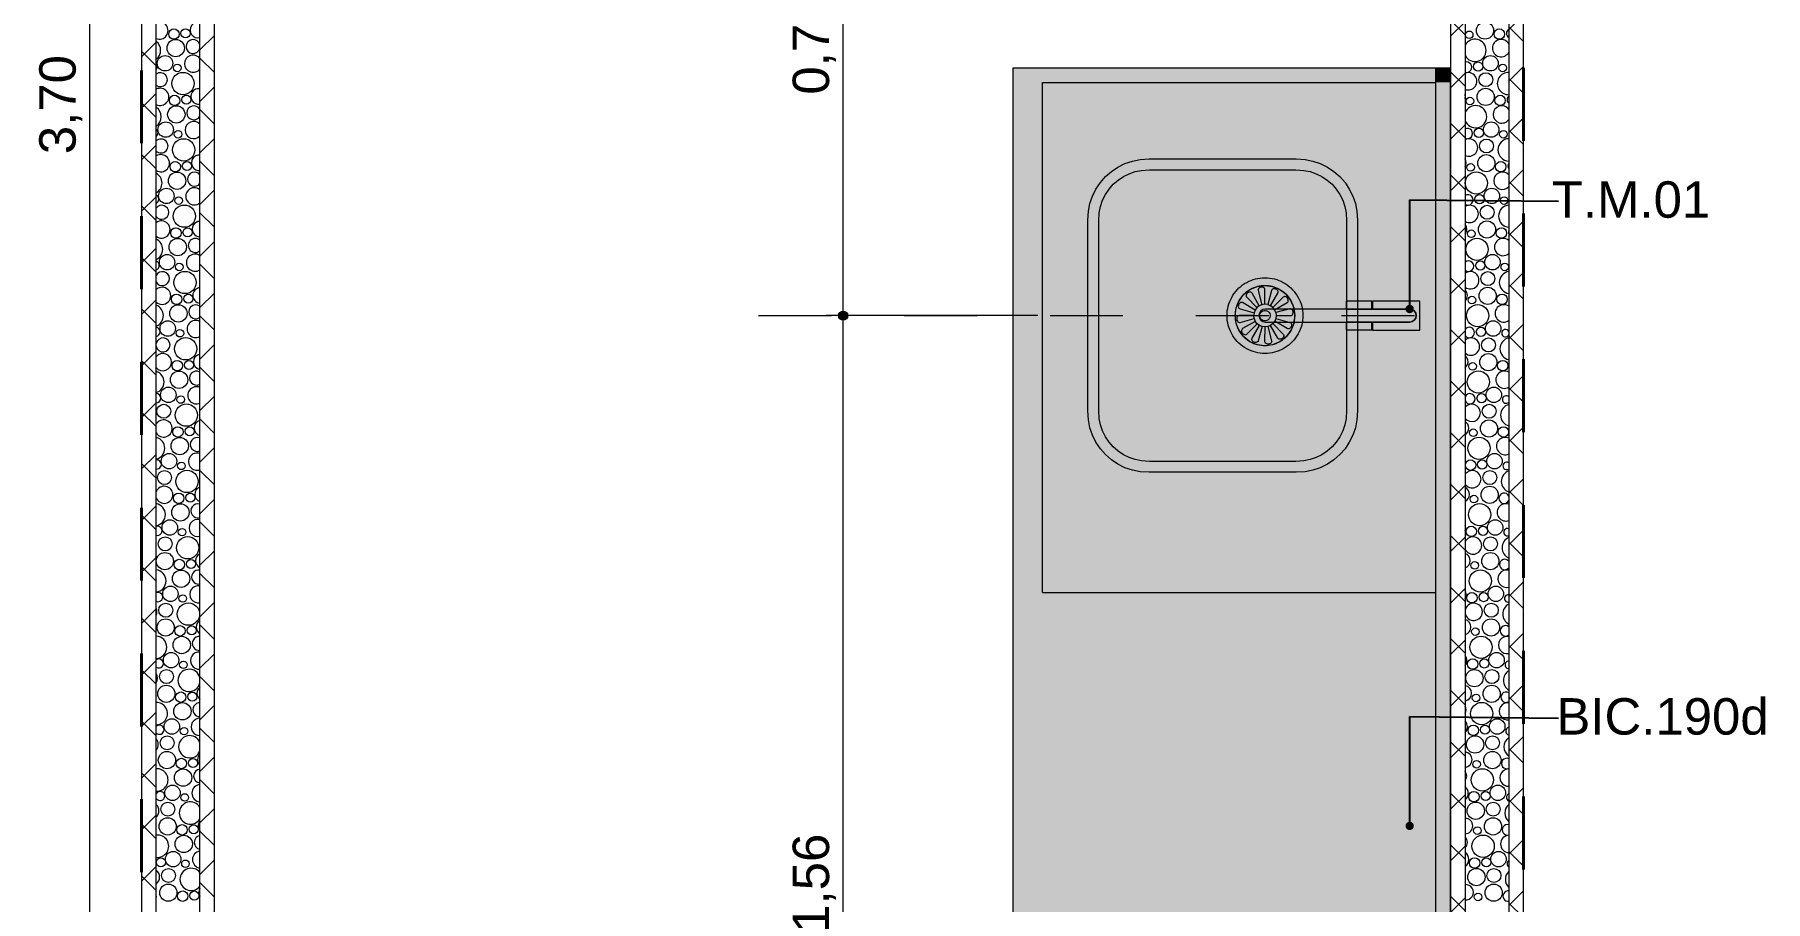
# Model space of a CAD drawing. Header units: metres. Extents: x -1.9 to 95.3, y -2.2 to 2.5.
# Drawn here: x 77.092 to 79.467, y -1.029 to 0.161 of the extents above; entities that cross this region are included whole.
import ezdxf

# ---------------------------------------------------------------- set-up
doc = ezdxf.new("R2010")
doc.units = ezdxf.units.M
doc.header["$MEASUREMENT"] = 0
doc.linetypes.add('Dashed', pattern=[0.035, 0.0225, -0.0125])
for name, color, linetype, lineweight in [('0_Caneta_No__1', 7, 'Continuous', 40), ('NOTAS-DETALHAMENTO.EXEC_Caneta_No__1', 7, 'Continuous', 40), ('NOTAS-DETALHAMENTO.EXEC_Caneta_No__241', 7, 'Continuous', 13), ('PAREDE CONSTRUIR_Caneta_No__241', 7, 'Continuous', 13), ('PAREDE CONSTRUIR_Caneta_No__83', 84, 'Continuous', 0)]:
    doc.layers.add(name, color=color, linetype=linetype, lineweight=lineweight)
for name, color, linetype, lineweight, true_color in [('0_Caneta_No__167', 7, 'Continuous', 0, 0x0035d5), ('0_Caneta_No__25', 7, 'Continuous', 13, 0x982312), ('EIXO HIDRÁULICO - Executivo.EXEC_Caneta_No__167', 7, 'Continuous', 0, 0x0035d5), ('LOUCAS-METAIS.ARQ_Caneta_No__13', 7, 'Continuous', 0, 0xaaaaaa), ('LOUCAS-METAIS.ARQ_Caneta_No__18', 7, 'Continuous', 0, 0xdfdfdf), ('LOUCAS-METAIS.ARQ_Caneta_No__19', 7, 'Continuous', 0, 0xe9e9e9), ('PAREDE CONSTRUIR_Caneta_No__96', 7, 'Continuous', 0, 0xb6b6b6)]:
    doc.layers.add(name, color=color, linetype=linetype, lineweight=lineweight, true_color=true_color)
doc.styles.add('GENERATED_STYLE_1', font='arial.ttf')
doc.dimstyles.new('GENERATED_STYLE__2', dxfattribs={"dimtxt": 0.05, "dimasz": 0.02375, "dimexe": 0.18, "dimexo": 0.267183, "dimgap": 0, "dimtad": 1, "dimzin": 0, "dimdsep": 46, "dimtxsty": 'GENERATED_STYLE_1', "dimblk": 'ARROWHEAD_11', "dimblk1": 'ARROWHEAD_11', "dimblk2": 'ARROWHEAD_11', "dimcen": 0.09, "dimclrd": 256, "dimclre": 256, "dimclrt": 256, "dimadec": 0, "dimazin": 0, "dimtfac": 1, "dimtdec": 4, "dimtmove": 0, "dimatfit": 3, "dimfxl": 0, "dimtolj": 1, "dimtzin": 0, "dimarcsym": 0})
doc.dimstyles.new('GENERATED_STYLE__3', dxfattribs={"dimtxt": 0.05, "dimasz": 0.02375, "dimexe": 0.18, "dimexo": 0.267183, "dimgap": 0, "dimtad": 1, "dimzin": 0, "dimdsep": 46, "dimtxsty": 'GENERATED_STYLE_1', "dimblk": 'ARROWHEAD_11', "dimblk1": 'ARROWHEAD_11', "dimblk2": 'ARROWHEAD_11', "dimcen": 0.09, "dimclrd": 256, "dimclre": 256, "dimclrt": 256, "dimadec": 0, "dimazin": 0, "dimtfac": 1, "dimtdec": 4, "dimtmove": 0, "dimatfit": 3, "dimfxl": 0, "dimtolj": 1, "dimtzin": 0, "dimarcsym": 0})
doc.dimstyles.new('GENERATED_STYLE__6', dxfattribs={"dimtxt": 0.18, "dimasz": 0.0228, "dimexe": 0.18, "dimexo": 0.0625, "dimgap": 0, "dimtad": 0, "dimtih": 1, "dimtoh": 1, "dimdec": 4, "dimzin": 0, "dimdsep": 46, "dimcen": 0.09, "dimadec": 0, "dimazin": 0, "dimtfac": 1, "dimtdec": 4, "dimtmove": 0, "dimatfit": 3, "dimldrblk": 'ARROWHEAD_11', "dimfxl": 0, "dimtolj": 1, "dimtzin": 0, "dimarcsym": 0})
pattern_1 = [(45, (78.1621, 0.06339), (-0.0353553, 0.0353553), []), (135, (78.1621, 0.06339), (0.0353553, 0.0353553), [])]

# ---------------------------------------------------------------- blocks, each defined once
blk = doc.blocks.new('*X271', base_point=(78.1621, 0.0634))
at = {"layer": 'PAREDE CONSTRUIR_Caneta_No__96', "color": 253, "linetype": 'Continuous', "lineweight": 0, "true_color": 0xb6b6b6}
for centre, radius in [((77.2835, 0.1615), 0.00715), ((77.2994, 0.1624), 0.00627), ((77.2859, 0.1422), 0.0119), ((77.2713, 0.1214), 0.0106), ((77.2881, 0.115), 0.00517), ((77.2959, 0.0936), 0.0153), ((77.2844, 0.0705), 0.00715), ((77.3004, 0.0714), 0.00627), ((77.2868, 0.0512), 0.0119), ((77.2722, 0.0304), 0.0106), ((77.2891, 0.024), 0.00517), ((77.2969, 0.0026), 0.0153), ((77.2853, -0.0205), 0.00715), ((77.3013, -0.0196), 0.00627), ((77.2878, -0.0398), 0.0119), ((77.2731, -0.0606), 0.0106), ((77.29, -0.067), 0.00517), ((77.2978, -0.0884), 0.0153), ((77.2863, -0.1115), 0.00715), ((77.3022, -0.1106), 0.00627), ((77.2741, -0.1516), 0.0106), ((77.2887, -0.1308), 0.0119), ((77.2987, -0.1794), 0.0153), ((77.2909, -0.158), 0.00517), ((77.2896, -0.2218), 0.0119), ((77.2872, -0.2025), 0.00715), ((77.3032, -0.2016), 0.00627), ((77.275, -0.2426), 0.0106), ((77.2996, -0.2704), 0.0153), ((77.2918, -0.249), 0.00517), ((77.2905, -0.3128), 0.0119), ((77.2881, -0.2935), 0.00715), ((77.3041, -0.2926), 0.00627), ((77.2759, -0.3336), 0.0106), ((77.2695, -0.3561), 0.00959), ((77.3006, -0.3614), 0.0153), ((77.2928, -0.34), 0.00517), ((77.289, -0.3845), 0.00715), ((77.305, -0.3836), 0.00627), ((77.2915, -0.4038), 0.0119), ((77.2768, -0.4246), 0.0106), ((77.2937, -0.431), 0.00517), ((77.2705, -0.4471), 0.00959), ((77.3015, -0.4524), 0.0153), ((77.29, -0.4755), 0.00715), ((77.3059, -0.4746), 0.00627), ((77.2924, -0.4948), 0.0119), ((77.2778, -0.5156), 0.0106), ((77.2946, -0.522), 0.00517), ((77.2714, -0.5381), 0.00959), ((77.3024, -0.5434), 0.0153), ((77.2711, -0.5617), 0.0118), ((77.2909, -0.5664), 0.00715), ((77.3069, -0.5656), 0.00627), ((77.2933, -0.5858), 0.0119), ((77.2787, -0.6066), 0.0106), ((77.2955, -0.613), 0.00517), ((77.2721, -0.6527), 0.0118), ((77.2723, -0.6291), 0.00959), ((77.3034, -0.6344), 0.0153), ((77.2942, -0.6768), 0.0119), ((77.2918, -0.6574), 0.00715), ((77.3078, -0.6566), 0.00627), ((77.2796, -0.6976), 0.0106), ((77.2733, -0.7201), 0.00959), ((77.2965, -0.704), 0.00517), ((77.273, -0.7437), 0.0118), ((77.2952, -0.7678), 0.0119), ((77.2928, -0.7484), 0.00715), ((77.3087, -0.7476), 0.00627), ((77.2806, -0.7886), 0.0106), ((77.2742, -0.8111), 0.00959), ((77.2974, -0.795), 0.00517), ((77.2739, -0.8347), 0.0118), ((77.2961, -0.8588), 0.0119), ((77.2937, -0.8394), 0.00715), ((77.3096, -0.8386), 0.00627), ((77.2815, -0.8796), 0.0106), ((77.2751, -0.9021), 0.00959), ((77.2983, -0.886), 0.00517), ((77.2749, -0.9257), 0.0118), ((77.2946, -0.9304), 0.00715), ((77.3106, -0.9296), 0.00627), ((77.297, -0.9498), 0.0119), ((77.2656, -0.9751), 0.00627), ((77.2824, -0.9706), 0.0106), ((77.2993, -0.977), 0.00517), ((77.276, -0.9931), 0.00959), ((77.2758, -1.0167), 0.0118), ((77.2955, -1.0214), 0.00715), ((77.3115, -1.0206), 0.00627)]:
    blk.add_circle(centre, radius, dxfattribs=at)
for centre, radius, start, end in [((77.2637, 0.1663), 0.0118, 247.4626, 112.5375), ((77.3163, 0.1669), 0.0106, 74.1297, 285.8704), ((77.25, 0.1391), 0.0153, 306.8835, 53.1165), ((77.3099, 0.1444), 0.00959, 14.4607, 345.5393), ((77.2544, 0.1169), 0.00627, 319.3009, 40.6991), ((77.3097, 0.1208), 0.0118, 36.2349, 323.7651), ((77.2649, 0.0989), 0.00959, 233.4164, 126.5836), ((77.2647, 0.0753), 0.0118, 242.506, 117.494), ((77.3172, 0.0759), 0.0106, 79.2613, 280.7387), ((77.2509, 0.0481), 0.0153, 302.6579, 57.3421), ((77.3108, 0.0534), 0.00959, 29.3483, 330.6517), ((77.2554, 0.0259), 0.00627, 307.6097, 52.3904), ((77.3106, 0.0298), 0.0118, 43.2617, 316.7384), ((77.2658, 0.0079), 0.00959, 226.1591, 133.8409), ((77.2656, -0.0157), 0.0118, 237.3147, 122.6853), ((77.3181, -0.0151), 0.0106, 84.3069, 275.6931), ((77.2519, -0.0429), 0.0153, 298.6236, 61.3764), ((77.3118, -0.0376), 0.00959, 39.1956, 320.8044), ((77.2563, -0.0651), 0.00627, 297.5429, 62.4571), ((77.3115, -0.0612), 0.0118, 49.4687, 310.5313), ((77.2668, -0.0831), 0.00959, 217.8779, 142.1221), ((77.2665, -0.1067), 0.0118, 231.8011, 128.1989), ((77.3191, -0.1061), 0.0106, 89.3085, 270.6916), ((77.2528, -0.1339), 0.0153, 294.739, 65.261), ((77.3124, -0.1522), 0.0118, 55.1455, 304.8545), ((77.3127, -0.1286), 0.00959, 47.2867, 312.7133), ((77.2572, -0.1561), 0.00627, 288.3335, 71.6665), ((77.2677, -0.1741), 0.00959, 207.6271, 152.3729), ((77.2674, -0.1977), 0.0118, 225.8322, 134.1678), ((77.32, -0.1971), 0.0106, 94.3048, 265.6953), ((77.2537, -0.2249), 0.0153, 290.9724, 69.0277), ((77.3136, -0.2196), 0.00959, 54.4321, 305.5679), ((77.3134, -0.2432), 0.0118, 60.4538, 299.5462), ((77.2582, -0.2471), 0.00627, 279.5949, 80.4051), ((77.2686, -0.2651), 0.00959, 190.6895, 169.3106), ((77.2684, -0.2887), 0.0118, 219.1831, 140.8169), ((77.3209, -0.2881), 0.0106, 99.3342, 260.6659), ((77.2546, -0.3159), 0.0153, 287.2985, 72.7016), ((77.3145, -0.3106), 0.00959, 60.9872, 299.0128), ((77.2591, -0.3381), 0.00627, 271.0781, 88.9219), ((77.3143, -0.3342), 0.0118, 65.496, 294.504), ((77.2693, -0.3797), 0.0118, 211.4056, 148.5944), ((77.3218, -0.3791), 0.0106, 104.4375, 255.5626), ((77.2556, -0.4069), 0.0153, 283.6966, 76.3034), ((77.3155, -0.4016), 0.00959, 67.1486, 292.8514), ((77.26, -0.4291), 0.00627, 262.5853, 97.4147), ((77.3152, -0.4252), 0.0118, 70.343, 289.657), ((77.2702, -0.4707), 0.0118, 201.2721, 158.7279), ((77.3228, -0.4701), 0.0106, 109.661, 250.3391), ((77.2565, -0.4979), 0.0153, 280.1492, 79.8508), ((77.3164, -0.4926), 0.00959, 73.0415, 286.9585), ((77.2609, -0.5201), 0.00627, 253.9238, 106.0762), ((77.3161, -0.5162), 0.0118, 75.0474, 284.9526), ((77.3237, -0.5611), 0.0106, 115.0611, 244.9389), ((77.2574, -0.5889), 0.0153, 276.6408, 83.3592), ((77.3173, -0.5836), 0.00959, 78.7544, 281.2457), ((77.2619, -0.6111), 0.00627, 244.8631, 115.1369), ((77.3171, -0.6072), 0.0118, 79.6506, 280.3494), ((77.2483, -0.6313), 0.0119, 335.8016, 24.1984), ((77.2584, -0.6799), 0.0153, 273.1572, 86.8428), ((77.3246, -0.6521), 0.0106, 120.7115, 239.2885), ((77.318, -0.6982), 0.0118, 84.187, 275.813), ((77.3183, -0.6746), 0.00959, 84.3557, 275.6444), ((77.2628, -0.7021), 0.00627, 235.0649, 124.9351), ((77.3043, -0.7254), 0.0153, 12.917, 347.083), ((77.2492, -0.7223), 0.0119, 326.555, 33.4451), ((77.3256, -0.7431), 0.0106, 126.7158, 233.2842), ((77.2593, -0.7709), 0.0153, 269.6853, 90.3147), ((77.3192, -0.7656), 0.00959, 89.9032, 270.0969), ((77.3189, -0.7892), 0.0118, 88.6871, 271.313), ((77.2637, -0.7931), 0.00627, 223.9031, 136.0969), ((77.2502, -0.8133), 0.0119, 319.174, 40.826), ((77.3052, -0.8164), 0.0153, 23.918, 336.082), ((77.3265, -0.8341), 0.0106, 133.2338, 226.7662), ((77.2602, -0.8619), 0.0153, 266.2123, 93.7877), ((77.3201, -0.8566), 0.00959, 95.4498, 264.5503), ((77.2646, -0.8841), 0.00627, 209.7292, 150.2709), ((77.3199, -0.8802), 0.0118, 93.179, 266.821), ((77.2511, -0.9043), 0.0119, 312.7641, 47.2359), ((77.3061, -0.9074), 0.0153, 31.3992, 328.6009), ((77.3274, -0.9251), 0.0106, 140.5435, 219.4565), ((77.2611, -0.9529), 0.0153, 262.7252, 97.2748), ((77.321, -0.9476), 0.00959, 101.0483, 258.9518), ((77.3208, -0.9712), 0.0118, 97.6906, 262.3094), ((77.252, -0.9953), 0.0119, 306.9606, 53.0394), ((77.3071, -0.9984), 0.0153, 37.5342, 322.4659), ((77.2543, -1.0225), 0.00517, 342.9962, 17.0038), ((77.3283, -1.0161), 0.0106, 149.2312, 210.7689)]:
    blk.add_arc(centre, radius, start, end, dxfattribs=at)
blk = doc.blocks.new('*X272', base_point=(78.1621, 0.0634))
at = {"layer": 'PAREDE CONSTRUIR_Caneta_No__96', "color": 253, "linetype": 'Continuous', "lineweight": 0, "true_color": 0xb6b6b6}
for centre, radius in [((79.0823, 0.1663), 0.0118), ((79.102, 0.1615), 0.00715), ((79.0607, 0.1605), 0.00517), ((79.073, 0.1169), 0.00627), ((79.0898, 0.1214), 0.0106), ((79.1067, 0.115), 0.00517), ((79.0835, 0.0989), 0.00959), ((79.0617, 0.0695), 0.00517), ((79.0832, 0.0753), 0.0118), ((79.103, 0.0705), 0.00715), ((79.0739, 0.0259), 0.00627), ((79.0908, 0.0304), 0.0106), ((79.1076, 0.024), 0.00517), ((79.0844, 0.0079), 0.00959), ((79.0626, -0.0215), 0.00517), ((79.0841, -0.0157), 0.0118), ((79.1039, -0.0205), 0.00715), ((79.0704, -0.0429), 0.0153), ((79.0748, -0.0651), 0.00627), ((79.0917, -0.0606), 0.0106), ((79.1085, -0.067), 0.00517), ((79.085, -0.1067), 0.0118), ((79.0853, -0.0831), 0.00959), ((79.0713, -0.1339), 0.0153), ((79.0635, -0.1125), 0.00517), ((79.1048, -0.1115), 0.00715), ((79.0926, -0.1516), 0.0106), ((79.0758, -0.1561), 0.00627), ((79.0862, -0.1741), 0.00959), ((79.1095, -0.158), 0.00517), ((79.086, -0.1977), 0.0118), ((79.0723, -0.2249), 0.0153), ((79.0645, -0.2035), 0.00517), ((79.1057, -0.2025), 0.00715), ((79.0935, -0.2426), 0.0106), ((79.0767, -0.2471), 0.00627), ((79.0872, -0.2651), 0.00959), ((79.0869, -0.2887), 0.0118), ((79.0732, -0.3159), 0.0153), ((79.0654, -0.2945), 0.00517), ((79.1067, -0.2935), 0.00715), ((79.0776, -0.3381), 0.00627), ((79.0945, -0.3336), 0.0106), ((79.0881, -0.3561), 0.00959), ((79.0878, -0.3797), 0.0118), ((79.1076, -0.3845), 0.00715), ((79.0741, -0.4069), 0.0153), ((79.0663, -0.3855), 0.00517), ((79.0626, -0.43), 0.00715), ((79.0785, -0.4291), 0.00627), ((79.0954, -0.4246), 0.0106), ((79.089, -0.4471), 0.00959), ((79.0672, -0.4765), 0.00517), ((79.0888, -0.4707), 0.0118), ((79.075, -0.4979), 0.0153), ((79.0635, -0.5209), 0.00715), ((79.0795, -0.5201), 0.00627), ((79.0963, -0.5156), 0.0106), ((79.0899, -0.5381), 0.00959), ((79.0682, -0.5675), 0.00517), ((79.0897, -0.5617), 0.0118), ((79.076, -0.5889), 0.0153), ((79.0644, -0.6119), 0.00715), ((79.0804, -0.6111), 0.00627), ((79.0972, -0.6066), 0.0106), ((79.0906, -0.6527), 0.0118), ((79.0909, -0.6291), 0.00959), ((79.0769, -0.6799), 0.0153), ((79.0691, -0.6585), 0.00517), ((79.0982, -0.6976), 0.0106), ((79.0678, -0.7223), 0.0119), ((79.0654, -0.7029), 0.00715), ((79.0813, -0.7021), 0.00627), ((79.0918, -0.7201), 0.00959), ((79.0915, -0.7437), 0.0118), ((79.0778, -0.7709), 0.0153), ((79.07, -0.7495), 0.00517), ((79.0991, -0.7886), 0.0106), ((79.0687, -0.8133), 0.0119), ((79.0663, -0.7939), 0.00715), ((79.0823, -0.7931), 0.00627), ((79.0927, -0.8111), 0.00959), ((79.0925, -0.8347), 0.0118), ((79.0787, -0.8619), 0.0153), ((79.0709, -0.8405), 0.00517), ((79.0672, -0.8849), 0.00715), ((79.0832, -0.8841), 0.00627), ((79.1, -0.8796), 0.0106), ((79.0696, -0.9043), 0.0119), ((79.0936, -0.9021), 0.00959), ((79.0934, -0.9257), 0.0118), ((79.0797, -0.9529), 0.0153), ((79.0719, -0.9315), 0.00517), ((79.0681, -0.9759), 0.00715), ((79.0841, -0.9751), 0.00627), ((79.1009, -0.9706), 0.0106), ((79.0706, -0.9953), 0.0119), ((79.0946, -0.9931), 0.00959), ((79.0728, -1.0225), 0.00517), ((79.0943, -1.0167), 0.0118)]:
    blk.add_circle(centre, radius, dxfattribs=at)
for centre, radius, start, end in [((79.118, 0.1624), 0.00627, 117.9751, 242.0249), ((79.0686, 0.1391), 0.0153, 208.0312, 151.9688), ((79.1044, 0.1422), 0.0119, 27.2717, 332.7283), ((79.057, 0.116), 0.00715, 253.8864, 106.1136), ((79.0594, 0.0967), 0.0119, 248.3547, 111.6453), ((79.1145, 0.0936), 0.0153, 87.8838, 272.1162), ((79.0448, 0.0759), 0.0106, 343.8141, 16.1859), ((79.1189, 0.0714), 0.00627, 128.0944, 231.9055), ((79.0695, 0.0481), 0.0153, 199.3932, 160.6068), ((79.1054, 0.0512), 0.0119, 35.7941, 324.2059), ((79.058, 0.025), 0.00715, 245.9687, 114.0313), ((79.0604, 0.0057), 0.0119, 243.4756, 116.5244), ((79.1154, 0.0026), 0.0153, 91.3549, 268.6451), ((79.0458, -0.0151), 0.0106, 330.836, 29.164), ((79.1198, -0.0196), 0.00627, 139.892, 220.108), ((79.1063, -0.0398), 0.0119, 42.8274, 317.1726), ((79.0589, -0.066), 0.00715, 237.5253, 122.4747), ((79.0613, -0.0853), 0.0119, 238.3789, 121.621), ((79.1163, -0.0884), 0.0153, 94.8309, 265.1691), ((79.0467, -0.1061), 0.0106, 321.822, 38.178), ((79.1208, -0.1106), 0.00627, 155.8816, 204.1184), ((79.1072, -0.1308), 0.0119, 49.0284, 310.9716), ((79.0598, -0.157), 0.00715, 228.1933, 131.8067), ((79.0622, -0.1763), 0.0119, 232.9854, 127.0146), ((79.1173, -0.1794), 0.0153, 98.3249, 261.6751), ((79.0476, -0.1971), 0.0106, 314.3436, 45.6564), ((79.1081, -0.2218), 0.0119, 54.6924, 305.3076), ((79.0607, -0.248), 0.00715, 217.2207, 142.7793), ((79.0631, -0.2673), 0.0119, 227.1768, 132.8232), ((79.1182, -0.2704), 0.0153, 101.8504, 258.1496), ((79.1104, -0.249), 0.00517, 25.5081, 334.4918), ((79.0485, -0.2881), 0.0106, 307.7216, 52.2784), ((79.1091, -0.3128), 0.0119, 59.9837, 300.0163), ((79.0617, -0.339), 0.00715, 202.1799, 157.8201), ((79.0641, -0.3583), 0.0119, 220.7594, 139.2406), ((79.1191, -0.3614), 0.0153, 105.422, 254.5779), ((79.1113, -0.34), 0.00517, 43.6804, 316.3196), ((79.0495, -0.3791), 0.0106, 301.6474, 58.3525), ((79.11, -0.4038), 0.0119, 65.0058, 294.9942), ((79.1122, -0.431), 0.00517, 57.0517, 302.9483), ((79.065, -0.4493), 0.0119, 213.3657, 146.6343), ((79.12, -0.4524), 0.0153, 109.0563, 250.9437), ((79.0504, -0.4701), 0.0106, 295.9481, 64.0519), ((79.1085, -0.4755), 0.00715, 24.0256, 335.9744), ((79.1109, -0.4948), 0.0119, 69.83, 290.17), ((79.0438, -0.5162), 0.0118, 342.5908, 17.4092), ((79.1132, -0.522), 0.00517, 68.6194, 291.3806), ((79.0659, -0.5403), 0.0119, 204.0912, 155.9088), ((79.121, -0.5434), 0.0153, 112.7722, 247.2278), ((79.0513, -0.5611), 0.0106, 290.5132, 69.4868), ((79.1094, -0.5664), 0.00715, 38.402, 321.598), ((79.1119, -0.5858), 0.0119, 74.509, 285.491), ((79.0447, -0.6072), 0.0118, 331.1422, 28.8577), ((79.1141, -0.613), 0.00517, 79.3248, 280.6752), ((79.0669, -0.6313), 0.0119, 187.8552, 172.1448), ((79.1219, -0.6344), 0.0153, 116.5923, 243.4077), ((79.0522, -0.6521), 0.0106, 285.2653, 74.7347), ((79.1128, -0.6768), 0.0119, 79.0841, 280.9158), ((79.1104, -0.6574), 0.00715, 49.1577, 310.8423), ((79.0459, -0.6746), 0.00959, 343.1431, 16.8568), ((79.0456, -0.6982), 0.0118, 322.8872, 37.1128), ((79.1228, -0.7254), 0.0153, 120.5446, 239.4554), ((79.115, -0.704), 0.00517, 89.6608, 270.3392), ((79.0532, -0.7431), 0.0106, 280.1458, 79.8541), ((79.1137, -0.7678), 0.0119, 83.5897, 276.4103), ((79.1113, -0.7484), 0.00715, 58.3797, 301.6203), ((79.0468, -0.7656), 0.00959, 329.3576, 30.6423), ((79.0465, -0.7892), 0.0118, 315.9783, 44.0217), ((79.1237, -0.8164), 0.0153, 124.6652, 235.3348), ((79.1159, -0.795), 0.00517, 99.9856, 260.0144), ((79.0541, -0.8341), 0.0106, 275.1072, 84.8928), ((79.0477, -0.8566), 0.00959, 319.7914, 40.2086), ((79.1146, -0.8588), 0.0119, 88.0557, 271.9443), ((79.1122, -0.8394), 0.00715, 66.7592, 293.2407), ((79.0475, -0.8802), 0.0118, 309.8444, 50.1556), ((79.1247, -0.9074), 0.0153, 129.0022, 230.9978), ((79.1169, -0.886), 0.00517, 110.6538, 249.3461), ((79.055, -0.9251), 0.0106, 270.108, 89.8919), ((79.1131, -0.9304), 0.00715, 74.6388, 285.3612), ((79.0486, -0.9476), 0.00959, 311.8384, 48.1616), ((79.1156, -0.9498), 0.0119, 92.5099, 267.4901), ((79.0484, -0.9712), 0.0118, 304.2173, 55.7827), ((79.1178, -0.977), 0.00517, 122.1435, 237.8565), ((79.1256, -0.9984), 0.0153, 133.6239, 226.3761), ((79.0559, -1.0161), 0.0106, 265.1097, 94.8903), ((79.1141, -1.0214), 0.00715, 82.2292, 277.7708)]:
    blk.add_arc(centre, radius, start, end, dxfattribs=at)
blk = doc.blocks.new('*D273', base_point=(78.1621, 0.0634))
at = {"layer": '0_Caneta_No__167', "linetype": 'Continuous', "lineweight": 0, "true_color": 0x0035d5}
for points in [[(78.1955, -0.2248), (78.196, -0.2272), (78.1973, -0.2293), (78.1993, -0.2306), (78.2017, -0.2311), (78.2041, -0.2306), (78.2062, -0.2293), (78.2075, -0.2272), (78.208, -0.2248), (78.2075, -0.2225), (78.2062, -0.2204), (78.2041, -0.2191), (78.2017, -0.2186), (78.1993, -0.2191), (78.1973, -0.2204), (78.196, -0.2225)], [(78.1955, -1.7848), (78.196, -1.7872), (78.1973, -1.7893), (78.1993, -1.7906), (78.2017, -1.7911), (78.2041, -1.7906), (78.2062, -1.7893), (78.2075, -1.7872), (78.208, -1.7848), (78.2075, -1.7825), (78.2062, -1.7804), (78.2041, -1.7791), (78.2017, -1.7786), (78.1993, -1.7791), (78.1973, -1.7804), (78.196, -1.7825)]]:
    blk.add_hatch(color=162, dxfattribs=at).paths.add_polyline_path(points)
at = {"layer": '0_Caneta_No__167', "color": 162, "linetype": 'Continuous', "lineweight": 0, "true_color": 0x0035d5}
for p, q in [((78.1955, -0.2248), (78.1783, -0.2248)), ((78.2017, -1.7786), (78.2017, -0.2311)), ((78.4689, -0.2248), (78.208, -0.2248)), ((78.1955, -1.7848), (78.1783, -1.7848)), ((78.2017, -1.7973), (78.2017, -1.7911)), ((78.4689, -1.7848), (78.208, -1.7848))]:
    blk.add_line(p, q, dxfattribs=at)
for centre in [(78.2017, -0.2248), (78.2017, -1.7848)]:
    blk.add_circle(centre, 0.00625, dxfattribs=at)
at = {"layer": '0_Caneta_No__167', "color": 162, "lineweight": 0, "true_color": 0x0035d5, "insert": (78.1917, -1.0716), "char_height": 0.05, "attachment_point": 7, "rotation": 90, "style": 'GENERATED_STYLE_1'}
blk.add_mtext('\\A1;{\\pql;\\fArial|b0|i0|c0|p0;\\W1.000000;1,56}', dxfattribs=at)
blk = doc.blocks.new('ARROWHEAD_11')
at = {"color": 0, "linetype": 'Continuous', "lineweight": 0}
blk.add_line((0, 0), (-1, 0), dxfattribs=at)
at = {"color": 0, "linetype": 'Continuous', "lineweight": 0, "const_width": 0.25, "flags": 128}
blk.add_lwpolyline([(-0.125, 0, 1), (0.125, 0, 1)], format="xyb", close=True, dxfattribs=at)
blk = doc.blocks.new('*D274', base_point=(78.1621, 0.0634))
at = {"layer": '0_Caneta_No__167', "linetype": 'Continuous', "lineweight": 0, "true_color": 0x0035d5}
for points in [[(78.1955, 0.5152), (78.196, 0.5128), (78.1973, 0.5107), (78.1993, 0.5094), (78.2017, 0.5089), (78.2041, 0.5094), (78.2062, 0.5107), (78.2075, 0.5128), (78.208, 0.5152), (78.2075, 0.5175), (78.2062, 0.5196), (78.2041, 0.5209), (78.2017, 0.5214), (78.1993, 0.5209), (78.1973, 0.5196), (78.196, 0.5175)], [(78.1955, -0.2248), (78.196, -0.2272), (78.1973, -0.2293), (78.1993, -0.2306), (78.2017, -0.2311), (78.2041, -0.2306), (78.2062, -0.2293), (78.2075, -0.2272), (78.208, -0.2248), (78.2075, -0.2225), (78.2062, -0.2204), (78.2041, -0.2191), (78.2017, -0.2186), (78.1993, -0.2191), (78.1973, -0.2204), (78.196, -0.2225)]]:
    blk.add_hatch(color=162, dxfattribs=at).paths.add_polyline_path(points)
at = {"layer": '0_Caneta_No__167', "color": 162, "linetype": 'Continuous', "lineweight": 0, "true_color": 0x0035d5}
for p, q in [((78.1955, 0.5152), (78.1783, 0.5152)), ((78.2017, -0.2186), (78.2017, 0.5089)), ((78.4689, 0.5152), (78.208, 0.5152)), ((78.1955, -0.2248), (78.1783, -0.2248)), ((78.4689, -0.2248), (78.208, -0.2248))]:
    blk.add_line(p, q, dxfattribs=at)
for centre in [(78.2017, 0.5152), (78.2017, -0.2248)]:
    blk.add_circle(centre, 0.00625, dxfattribs=at)
at = {"layer": '0_Caneta_No__167', "color": 162, "lineweight": 0, "true_color": 0x0035d5, "insert": (78.1917, 0.0784), "char_height": 0.05, "attachment_point": 7, "rotation": 90, "style": 'GENERATED_STYLE_1'}
blk.add_mtext('\\A1;{\\pql;\\fArial|b0|i0|c0|p0;\\W1.000000;0,74}', dxfattribs=at)
blk = doc.blocks.new('*D278', base_point=(78.1621, 0.0634))
at = {"layer": '0_Caneta_No__25', "linetype": 'Continuous', "lineweight": 13, "true_color": 0x982312}
for points in [[(77.1617, 1.9116), (77.1622, 1.9092), (77.1636, 1.9072), (77.1656, 1.9059), (77.168, 1.9054), (77.1704, 1.9059), (77.1724, 1.9072), (77.1738, 1.9092), (77.1742, 1.9116), (77.1738, 1.914), (77.1724, 1.9161), (77.1704, 1.9174), (77.168, 1.9179), (77.1656, 1.9174), (77.1636, 1.9161), (77.1622, 1.914)], [(77.1617, -1.7848), (77.1622, -1.7872), (77.1636, -1.7893), (77.1656, -1.7906), (77.168, -1.7911), (77.1704, -1.7906), (77.1724, -1.7893), (77.1738, -1.7872), (77.1742, -1.7848), (77.1738, -1.7825), (77.1724, -1.7804), (77.1704, -1.7791), (77.168, -1.7786), (77.1656, -1.7791), (77.1636, -1.7804), (77.1622, -1.7825)]]:
    blk.add_hatch(color=24, dxfattribs=at).paths.add_polyline_path(points)
at = {"layer": '0_Caneta_No__25', "color": 24, "linetype": 'Continuous', "lineweight": 13, "true_color": 0x982312}
for p, q in [((77.168, 1.9179), (77.168, 1.9241)), ((77.1617, 1.9116), (77.1445, 1.9116)), ((77.168, -1.7786), (77.168, 1.9054)), ((77.4352, 1.9116), (77.1742, 1.9116)), ((77.1617, -1.7848), (77.1445, -1.7848)), ((77.168, -1.7973), (77.168, -1.7911)), ((77.4352, -1.7848), (77.1742, -1.7848))]:
    blk.add_line(p, q, dxfattribs=at)
for centre in [(77.168, 1.9116), (77.168, -1.7848)]:
    blk.add_circle(centre, 0.00625, dxfattribs=at)
at = {"layer": '0_Caneta_No__25', "color": 24, "lineweight": 13, "true_color": 0x982312, "insert": (77.158, -0.0033), "char_height": 0.05, "attachment_point": 7, "rotation": 90, "style": 'GENERATED_STYLE_1'}
blk.add_mtext('\\A1;{\\pql;\\fArial|b0|i0|c0|p0;\\W1.000000;3,70}', dxfattribs=at)

msp = doc.modelspace()

# ---------------------------------------------------------------- hatches: boundary and pattern name
at = {"layer": 'LOUCAS-METAIS.ARQ_Caneta_No__18', "linetype": 'Continuous', "lineweight": 0, "true_color": 0xdfdfdf}
for points in [[(79.015, 0.0952), (79.015, 0.1152), (78.435, 0.1151), (78.435, 0.0951)], [(78.475, -0.6049), (78.475, 0.0951), (78.435, 0.0951), (78.435, -0.6049)], [(79.015, -0.6048), (79.015, 0.0952), (78.475, 0.0951), (78.475, -0.6049)], [(79.035, 0.0952), (79.035, 0.1152), (79.015, 0.1152), (79.015, 0.0952)], [(79.035, -0.6048), (79.035, 0.0952), (79.015, 0.0952), (79.015, -0.6048)], [(78.8231, -0.0098), (78.6217, -0.0098), (78.6092, -0.0107), (78.5986, -0.0128), (78.5884, -0.0162), (78.5787, -0.021), (78.5698, -0.027), (78.5617, -0.0341), (78.5546, -0.0422), (78.5486, -0.0512), (78.5438, -0.0609), (78.5403, -0.0711), (78.5382, -0.0817), (78.5374, -0.0941), (78.5374, -0.3556), (78.5382, -0.368), (78.5403, -0.3786), (78.5438, -0.3888), (78.5486, -0.3985), (78.5546, -0.4075), (78.5617, -0.4156), (78.5698, -0.4227), (78.5787, -0.4287), (78.5884, -0.4335), (78.5986, -0.4369), (78.6092, -0.439), (78.6217, -0.4398), (78.8231, -0.4398), (78.8356, -0.439), (78.8462, -0.4369), (78.8564, -0.4335), (78.8661, -0.4287), (78.875, -0.4227), (78.8831, -0.4156), (78.8903, -0.4075), (78.8962, -0.3985), (78.901, -0.3888), (78.9045, -0.3786), (78.9066, -0.368), (78.9074, -0.3556), (78.9074, -0.0941), (78.9066, -0.0817), (78.9045, -0.0711), (78.901, -0.0609), (78.8962, -0.0512), (78.8903, -0.0422), (78.8831, -0.0341), (78.875, -0.027), (78.8661, -0.021), (78.8564, -0.0162), (78.8462, -0.0128), (78.8356, -0.0107)], [(79.015, -1.7648), (79.015, -0.6048), (78.435, -0.6049), (78.435, -1.7649)], [(79.035, -1.7648), (79.035, -0.6048), (79.015, -0.6048), (79.015, -1.7648)]]:
    msp.add_hatch(color=254, dxfattribs=at).paths.add_polyline_path(points)
at = {"layer": 'LOUCAS-METAIS.ARQ_Caneta_No__19', "linetype": 'Continuous', "lineweight": 0, "true_color": 0xe9e9e9}
for points in [[(78.892, -0.2052), (78.892, -0.2158), (78.927, -0.2158), (78.927, -0.2052)], [(78.928, -0.2049), (78.928, -0.2158), (78.979, -0.2158, -1), (78.979, -0.2338), (78.928, -0.2338), (78.928, -0.2448), (78.993, -0.2448), (78.993, -0.2049)], [(78.7811, -0.2158, 1), (78.7812, -0.2338), (78.979, -0.2338, 1), (78.979, -0.2158)], [(78.892, -0.2445), (78.927, -0.2445), (78.927, -0.2338), (78.892, -0.2338)]]:
    msp.add_hatch(color=254, dxfattribs=at).paths.add_polyline_path(points)
at = {"layer": 'PAREDE CONSTRUIR_Caneta_No__83', "linetype": 'Continuous', "lineweight": 0}
h = msp.add_hatch(dxfattribs=at)
h.set_pattern_fill('Placomur_0015', color=84, style=0, pattern_type=2)
h.set_pattern_definition(pattern_1)
h.paths.add_polyline_path([(77.2592, 1.9116), (77.2392, 1.9116), (77.2392, -1.7848), (77.2592, -1.7848)])
h = msp.add_hatch(dxfattribs=at)
h.set_pattern_fill('Placomur_0015', color=84, style=0, pattern_type=2)
h.set_pattern_definition(pattern_1)
h.paths.add_polyline_path([(77.3392, -1.7848), (77.3392, 1.9116), (77.3192, 1.9116), (77.3192, -1.7848)])
h = msp.add_hatch(dxfattribs=at)
h.set_pattern_fill('Placomur_0015', color=84, style=0, pattern_type=2)
h.set_pattern_definition(pattern_1)
h.paths.add_polyline_path([(79.035, 1.9116), (79.035, -1.7848), (79.055, -1.7848), (79.055, 1.9116)])
h = msp.add_hatch(dxfattribs=at)
h.set_pattern_fill('Placomur_0015', color=84, style=0, pattern_type=2)
h.set_pattern_definition(pattern_1)
h.paths.add_polyline_path([(79.115, -1.7848), (79.135, -1.7848), (79.135, 1.9116), (79.115, 1.9116)])

# ---------------------------------------------------------------- linework, layer by layer
at = {"layer": '0_Caneta_No__1', "color": 7, "linetype": 'Dashed', "lineweight": 40}
msp.add_lwpolyline([(79.135, -1.9848), (79.135, 2.1116), (77.2392, 2.1116), (77.2392, -1.9848)], close=True, dxfattribs=at)
at = {"layer": 'EIXO HIDRÁULICO - Executivo.EXEC_Caneta_No__167', "color": 162, "linetype": 'Dashed', "lineweight": 0, "true_color": 0x0035d5}
msp.add_line((78.0856, -0.2249), (79.035, -0.2249), dxfattribs=at)
at = {"layer": 'LOUCAS-METAIS.ARQ_Caneta_No__13', "color": 253, "linetype": 'Continuous', "lineweight": 0, "true_color": 0xaaaaaa, "flags": 128}
for points in [[(78.435, 0.1151), (79.015, 0.1152)], [(78.435, -1.7649), (78.435, -0.6049), (78.435, 0.0951), (78.435, 0.1151)], [(78.475, 0.0951), (79.015, 0.0952)], [(78.475, -0.6049), (78.475, 0.0951)], [(79.015, 0.1152), (79.035, 0.1152)], [(79.015, -1.7648), (79.015, -0.6048), (79.015, 0.0952), (79.015, 0.1152)], [(79.035, -1.7848), (79.035, -1.7648), (79.035, -0.6048), (79.035, 0.0952), (79.035, 0.1152)], [(78.475, -0.6049), (79.015, -0.6048)]]:
    msp.add_lwpolyline(points, dxfattribs=at)
at = {"layer": 'LOUCAS-METAIS.ARQ_Caneta_No__13', "color": 253, "linetype": 'Continuous', "lineweight": 0, "true_color": 0xaaaaaa}
for points in [[(78.8231, -0.0098), (78.8356, -0.0107), (78.8462, -0.0128), (78.8564, -0.0162), (78.8661, -0.021), (78.875, -0.027), (78.8831, -0.0341), (78.8903, -0.0422), (78.8962, -0.0512), (78.901, -0.0609), (78.9045, -0.0711), (78.9066, -0.0817), (78.9074, -0.0941), (78.9074, -0.3556), (78.9066, -0.368), (78.9045, -0.3786), (78.901, -0.3888), (78.8962, -0.3985), (78.8903, -0.4075), (78.8831, -0.4156), (78.875, -0.4227), (78.8661, -0.4287), (78.8564, -0.4335), (78.8462, -0.4369), (78.8356, -0.439), (78.8231, -0.4398), (78.6217, -0.4398), (78.6092, -0.439), (78.5986, -0.4369), (78.5884, -0.4335), (78.5787, -0.4287), (78.5698, -0.4227), (78.5617, -0.4156), (78.5546, -0.4075), (78.5486, -0.3985), (78.5438, -0.3888), (78.5403, -0.3786), (78.5382, -0.368), (78.5374, -0.3556), (78.5374, -0.0941), (78.5382, -0.0817), (78.5403, -0.0711), (78.5438, -0.0609), (78.5486, -0.0512), (78.5546, -0.0422), (78.5617, -0.0341), (78.5698, -0.027), (78.5787, -0.021), (78.5884, -0.0162), (78.5986, -0.0128), (78.6092, -0.0107), (78.6217, -0.0098)], [(78.6025, -0.4224), (78.5942, -0.4196), (78.5863, -0.4157), (78.5789, -0.4108), (78.5723, -0.405), (78.5665, -0.3983), (78.5616, -0.391), (78.5577, -0.3831), (78.5549, -0.3747), (78.5531, -0.3661), (78.5524, -0.3551), (78.5524, -0.0946), (78.5531, -0.0836), (78.5549, -0.075), (78.5577, -0.0666), (78.5616, -0.0587), (78.5665, -0.0514), (78.5723, -0.0447), (78.5789, -0.0389), (78.5863, -0.034), (78.5942, -0.0301), (78.6025, -0.0273), (78.6112, -0.0256), (78.6222, -0.0249), (78.8226, -0.0249), (78.8336, -0.0256), (78.8423, -0.0273), (78.8506, -0.0301), (78.8586, -0.034), (78.8659, -0.0389), (78.8725, -0.0447), (78.8783, -0.0514), (78.8832, -0.0587), (78.8871, -0.0666), (78.89, -0.075), (78.8917, -0.0836), (78.8924, -0.0946), (78.8924, -0.3551), (78.8917, -0.3661), (78.89, -0.3747), (78.8871, -0.3831), (78.8832, -0.391), (78.8783, -0.3983), (78.8725, -0.405), (78.8659, -0.4108), (78.8586, -0.4157), (78.8506, -0.4196), (78.8423, -0.4224), (78.8336, -0.4241), (78.8226, -0.4249), (78.6222, -0.4249), (78.6112, -0.4241)], [(78.7403, -0.258), (78.7383, -0.2554), (78.7365, -0.2527), (78.7348, -0.2499), (78.7334, -0.247), (78.7321, -0.244), (78.731, -0.2409), (78.73, -0.2378), (78.7293, -0.2346), (78.7288, -0.2314), (78.7285, -0.2281), (78.7284, -0.2249), (78.7285, -0.2216), (78.7288, -0.2183), (78.7293, -0.2151), (78.73, -0.2119), (78.731, -0.2088), (78.7321, -0.2057), (78.7334, -0.2027), (78.7348, -0.1998), (78.7365, -0.197), (78.7383, -0.1943), (78.7403, -0.1917), (78.7425, -0.1893), (78.7448, -0.1869), (78.7473, -0.1848), (78.7498, -0.1828), (78.7525, -0.1809), (78.7554, -0.1793), (78.7583, -0.1778), (78.7613, -0.1765), (78.7643, -0.1754), (78.7675, -0.1745), (78.7707, -0.1738), (78.7739, -0.1733), (78.7771, -0.173), (78.7804, -0.1729), (78.7837, -0.173), (78.7869, -0.1733), (78.7902, -0.1738), (78.7933, -0.1745), (78.7965, -0.1754), (78.7996, -0.1765), (78.8026, -0.1778), (78.8055, -0.1793), (78.8083, -0.1809), (78.811, -0.1828), (78.8136, -0.1848), (78.816, -0.1869), (78.8183, -0.1893), (78.8205, -0.1917), (78.8225, -0.1943), (78.8243, -0.197), (78.826, -0.1998), (78.8275, -0.2027), (78.8288, -0.2057), (78.8299, -0.2088), (78.8308, -0.2119), (78.8315, -0.2151), (78.832, -0.2183), (78.8323, -0.2216), (78.8324, -0.2249), (78.8323, -0.2281), (78.832, -0.2314), (78.8315, -0.2346), (78.8308, -0.2378), (78.8299, -0.2409), (78.8288, -0.244), (78.8275, -0.247), (78.826, -0.2499), (78.8243, -0.2527), (78.8225, -0.2554), (78.8205, -0.258), (78.8183, -0.2604), (78.816, -0.2628), (78.8136, -0.2649), (78.811, -0.2669), (78.8083, -0.2688), (78.8055, -0.2704), (78.8026, -0.2719), (78.7996, -0.2732), (78.7965, -0.2743), (78.7933, -0.2752), (78.7902, -0.2759), (78.7869, -0.2764), (78.7837, -0.2767), (78.7804, -0.2769), (78.7771, -0.2767), (78.7739, -0.2764), (78.7707, -0.2759), (78.7675, -0.2752), (78.7643, -0.2743), (78.7613, -0.2732), (78.7583, -0.2719), (78.7554, -0.2704), (78.7525, -0.2688), (78.7498, -0.2669), (78.7473, -0.2649), (78.7448, -0.2628), (78.7425, -0.2604)], [(78.7599, -0.2607), (78.7515, -0.2541), (78.7449, -0.2455), (78.7409, -0.2356), (78.7395, -0.2249), (78.7409, -0.2141), (78.7449, -0.2042), (78.7515, -0.1956), (78.7599, -0.189), (78.7698, -0.1849), (78.7804, -0.1835), (78.791, -0.1849), (78.8009, -0.189), (78.8094, -0.1956), (78.8159, -0.2042), (78.82, -0.2141), (78.8214, -0.2249), (78.8213, -0.2223), (78.821, -0.2197), (78.8206, -0.2172), (78.8201, -0.2147), (78.8194, -0.2122), (78.8185, -0.2098), (78.8175, -0.2074), (78.8163, -0.2051), (78.815, -0.2029), (78.8135, -0.2008), (78.812, -0.1987), (78.8103, -0.1968), (78.8084, -0.195), (78.8065, -0.1933), (78.8045, -0.1917), (78.8023, -0.1902), (78.8001, -0.1889), (78.7978, -0.1878), (78.7955, -0.1867), (78.793, -0.1859), (78.7906, -0.1851), (78.7881, -0.1846), (78.7855, -0.1842), (78.7829, -0.1839), (78.7804, -0.1839), (78.7778, -0.1839), (78.7752, -0.1842), (78.7727, -0.1846), (78.7702, -0.1851), (78.7677, -0.1859), (78.7653, -0.1867), (78.7629, -0.1878), (78.7606, -0.1889), (78.7584, -0.1902), (78.7563, -0.1917), (78.7542, -0.1933), (78.7523, -0.195), (78.7505, -0.1968), (78.7488, -0.1987), (78.7472, -0.2008), (78.7458, -0.2029), (78.7444, -0.2051), (78.7433, -0.2074), (78.7423, -0.2098), (78.7414, -0.2122), (78.7407, -0.2147), (78.7401, -0.2172), (78.7397, -0.2197), (78.7395, -0.2223), (78.7394, -0.2249), (78.7395, -0.2274), (78.7397, -0.23), (78.7401, -0.2325), (78.7407, -0.235), (78.7414, -0.2375), (78.7423, -0.2399), (78.7433, -0.2423), (78.7444, -0.2446), (78.7458, -0.2468), (78.7472, -0.2489), (78.7488, -0.251), (78.7505, -0.2529), (78.7523, -0.2547), (78.7542, -0.2564), (78.7563, -0.258), (78.7584, -0.2595), (78.7606, -0.2608), (78.7629, -0.2619), (78.7653, -0.263), (78.7677, -0.2638), (78.7702, -0.2646), (78.7727, -0.2651), (78.7752, -0.2655), (78.7778, -0.2658), (78.7804, -0.2658), (78.7829, -0.2658), (78.7855, -0.2655), (78.7881, -0.2651), (78.7906, -0.2646), (78.793, -0.2638), (78.7955, -0.263), (78.7978, -0.2619), (78.8001, -0.2608), (78.8023, -0.2595), (78.8045, -0.258), (78.8065, -0.2564), (78.8084, -0.2547), (78.8103, -0.2529), (78.812, -0.251), (78.8135, -0.2489), (78.815, -0.2468), (78.8163, -0.2446), (78.8175, -0.2423), (78.8185, -0.2399), (78.8194, -0.2375), (78.8201, -0.235), (78.8206, -0.2325), (78.821, -0.23), (78.8213, -0.2274), (78.8214, -0.2249), (78.82, -0.2356), (78.8159, -0.2455), (78.8094, -0.2541), (78.8009, -0.2607), (78.791, -0.2648), (78.7804, -0.2662), (78.7698, -0.2648)], [(78.892, -0.2052), (78.892, -0.2158), (78.927, -0.2158), (78.927, -0.2052)], [(78.7795, -0.232), (78.7777, -0.2316), (78.776, -0.2306), (78.7747, -0.2293), (78.7738, -0.2276), (78.7733, -0.2258), (78.7733, -0.2239), (78.7738, -0.2221), (78.7747, -0.2204), (78.776, -0.2191), (78.7776, -0.2182), (78.7795, -0.2177), (78.7813, -0.2177), (78.7831, -0.2181), (78.7848, -0.2191), (78.7861, -0.2204), (78.787, -0.2221), (78.7875, -0.2239), (78.7875, -0.2258), (78.7871, -0.2276), (78.7861, -0.2293), (78.7848, -0.2306), (78.7832, -0.2315), (78.7814, -0.232)], [(78.892, -0.2445), (78.927, -0.2445), (78.927, -0.2338), (78.892, -0.2338)]]:
    msp.add_lwpolyline(points, close=True, dxfattribs=at)
for points in [[(78.7843, -0.2098), (78.788, -0.2113), (78.7981, -0.1939), (78.7984, -0.193), (78.7984, -0.1919), (78.7981, -0.1909), (78.7974, -0.1899), (78.7965, -0.189), (78.7953, -0.1884), (78.7941, -0.188), (78.7928, -0.188), (78.7917, -0.1882), (78.7907, -0.1887), (78.79, -0.1894), (78.7895, -0.1903), (78.7843, -0.2098), (78.7803, -0.2093), (78.7763, -0.2099), (78.7726, -0.2114), (78.7695, -0.2139), (78.767, -0.2172), (78.7655, -0.2209), (78.765, -0.2249), (78.7451, -0.2249), (78.7441, -0.225), (78.7432, -0.2256), (78.7424, -0.2264), (78.7419, -0.2275), (78.7417, -0.2287), (78.7417, -0.23), (78.742, -0.2313), (78.7426, -0.2324), (78.7433, -0.2333), (78.7443, -0.2339), (78.7453, -0.2342), (78.7463, -0.2341), (78.7656, -0.229), (78.7671, -0.2327), (78.7498, -0.2427), (78.749, -0.2434), (78.7485, -0.2443), (78.7483, -0.2454), (78.7484, -0.2466), (78.7488, -0.2478), (78.7495, -0.2489), (78.7503, -0.2498), (78.7514, -0.2505), (78.7525, -0.2509), (78.7536, -0.251), (78.7546, -0.2507), (78.7554, -0.2501), (78.7696, -0.2359), (78.7671, -0.2327)], [(78.7803, -0.2093), (78.7804, -0.1891), (78.7802, -0.1881), (78.7797, -0.1872), (78.7789, -0.1865), (78.7778, -0.186), (78.7766, -0.1857), (78.7753, -0.1858), (78.774, -0.1861), (78.7729, -0.1866), (78.772, -0.1874), (78.7714, -0.1883), (78.7712, -0.1893), (78.7712, -0.1904), (78.7763, -0.2099)], [(78.767, -0.2172), (78.7498, -0.207), (78.7488, -0.2067), (78.7478, -0.2067), (78.7468, -0.207), (78.7458, -0.2077), (78.745, -0.2086), (78.7443, -0.2098), (78.744, -0.211), (78.7439, -0.2123), (78.7441, -0.2135), (78.7446, -0.2145), (78.7453, -0.2152), (78.7463, -0.2156), (78.7655, -0.2209)], [(78.7726, -0.2114), (78.7627, -0.1939), (78.7621, -0.1932), (78.7612, -0.1926), (78.7601, -0.1924), (78.7589, -0.1925), (78.7577, -0.1929), (78.7566, -0.1936), (78.7557, -0.1945), (78.755, -0.1955), (78.7546, -0.1967), (78.7546, -0.1978), (78.7548, -0.1988), (78.7554, -0.1996), (78.7695, -0.2139)], [(78.7953, -0.2207), (78.7958, -0.2248), (78.8158, -0.2248), (78.8168, -0.2247), (78.8176, -0.2241), (78.8184, -0.2233), (78.8189, -0.2222), (78.8191, -0.221), (78.8191, -0.2197), (78.8188, -0.2184), (78.8182, -0.2173), (78.8175, -0.2164), (78.8166, -0.2158), (78.8156, -0.2155), (78.8146, -0.2156), (78.7953, -0.2207), (78.7937, -0.217), (78.7912, -0.2138), (78.788, -0.2113)], [(78.7937, -0.217), (78.811, -0.207), (78.8118, -0.2063), (78.8123, -0.2054), (78.8125, -0.2043), (78.8124, -0.2031), (78.812, -0.2019), (78.8114, -0.2008), (78.8105, -0.1999), (78.8094, -0.1992), (78.8083, -0.1988), (78.8072, -0.1987), (78.8062, -0.199), (78.8054, -0.1996), (78.7912, -0.2138)], [(78.7958, -0.2248), (78.7953, -0.2288), (78.8146, -0.2341), (78.8155, -0.2345), (78.8162, -0.2352), (78.8167, -0.2362), (78.8169, -0.2374), (78.8168, -0.2387), (78.8165, -0.2399), (78.8159, -0.2411), (78.815, -0.242), (78.8141, -0.2427), (78.813, -0.243), (78.812, -0.243), (78.811, -0.2427), (78.7938, -0.2325), (78.7914, -0.2358), (78.8054, -0.2501), (78.806, -0.2509), (78.8063, -0.2519), (78.8062, -0.253), (78.8058, -0.2542), (78.8051, -0.2552), (78.8042, -0.2561), (78.8031, -0.2568), (78.8019, -0.2572), (78.8007, -0.2573), (78.7996, -0.2571), (78.7988, -0.2565), (78.7981, -0.2558), (78.7882, -0.2383), (78.7845, -0.2398), (78.7896, -0.2593), (78.7897, -0.2604), (78.7894, -0.2614), (78.7888, -0.2623), (78.7879, -0.2631), (78.7868, -0.2636), (78.7855, -0.2639), (78.7842, -0.264), (78.783, -0.2637), (78.782, -0.2632), (78.7811, -0.2625), (78.7806, -0.2616), (78.7804, -0.2606), (78.7805, -0.2404), (78.7765, -0.2399), (78.7713, -0.2594), (78.7709, -0.2603), (78.7701, -0.261), (78.7691, -0.2615), (78.768, -0.2617), (78.7667, -0.2617), (78.7655, -0.2613), (78.7644, -0.2607), (78.7634, -0.2598), (78.7628, -0.2588), (78.7624, -0.2578), (78.7624, -0.2567), (78.7628, -0.2558), (78.7728, -0.2384), (78.7696, -0.2359)], [(78.7656, -0.229), (78.765, -0.2249)], [(78.7914, -0.2358), (78.7882, -0.2383)], [(78.7953, -0.2288), (78.7938, -0.2325)], [(78.7765, -0.2399), (78.7728, -0.2384)], [(78.7845, -0.2398), (78.7805, -0.2404)]]:
    msp.add_lwpolyline(points, dxfattribs=at)
for points in [[(78.928, -0.2049), (78.928, -0.2158), (78.979, -0.2158, -1), (78.979, -0.2338), (78.928, -0.2338), (78.928, -0.2448), (78.993, -0.2448), (78.993, -0.2049)], [(78.7811, -0.2158, 1), (78.7812, -0.2338), (78.979, -0.2338, 1), (78.979, -0.2158)]]:
    msp.add_lwpolyline(points, format="xyb", close=True, dxfattribs=at)
at = {"layer": 'PAREDE CONSTRUIR_Caneta_No__241', "color": 7, "linetype": 'Continuous', "lineweight": 13}
for p, q in [((77.2592, -1.7848), (77.2592, 1.9116)), ((77.3192, -1.7848), (77.3192, 1.9116)), ((79.055, 1.9116), (79.055, -1.7848)), ((79.115, 1.9116), (79.115, -1.7848))]:
    msp.add_line(p, q, dxfattribs=at)
for points in [[(77.2392, 1.9116), (77.2392, -1.7848)], [(77.3392, -1.7848), (77.3392, 1.9116)], [(79.035, 1.9116), (79.035, -1.7848)], [(79.135, -1.7848), (79.135, 1.9116)]]:
    msp.add_lwpolyline(points, dxfattribs=at)

# ---------------------------------------------------------------- block references
at = {"layer": 'PAREDE CONSTRUIR_Caneta_No__96', "color": 253, "linetype": 'Continuous', "lineweight": 0, "true_color": 0xb6b6b6}
for name in ['*X271', '*X272']:
    msp.add_blockref(name, (78.1621, 0.0634), dxfattribs=at)

# ---------------------------------------------------------------- texts
at = {"layer": 'NOTAS-DETALHAMENTO.EXEC_Caneta_No__1', "color": 7, "linetype": 'Continuous', "lineweight": 40, "char_height": 0.05, "attachment_point": 6, "style": 'GENERATED_STYLE_1'}
for s, insert in [('\\A1;{\\pqr;\\fArial|b0|i0|c0|p0;\\W1.000000;T.M.01}', (79.3914, -0.0659)), ('\\A1;{\\pqr;\\fArial|b0|i0|c0|p0;\\W1.000000;BIC.190d}', (79.4715, -0.7751))]:
    msp.add_mtext(s, dxfattribs=dict(at, insert=insert))

# ---------------------------------------------------------------- dimensions: what is measured, and where the dimension line sits
at = {"color": 24, "linetype": 'Continuous', "lineweight": 13, "true_color": 0x982312}
dim = msp.add_linear_dim(base=(77.168, 1.9116), p1=(77.3392, -1.7848), p2=(77.3557, 1.9116), angle=90, dimstyle='GENERATED_STYLE__2', dxfattribs=at)
dim.commit()
dim.dimension.update_dxf_attribs({"geometry": '*D278', "text_midpoint": (77.133, 0.0614), "dimtype": 160, "text_rotation": 90})
at = {"color": 162, "linetype": 'Continuous', "lineweight": 0, "true_color": 0x0035d5}
for base, p1, p2, picture, middle in [((78.2017, 0.5152), (78.2196, -0.2249), (78.3446, 0.5152), '*D274', (78.1667, 0.1431)), ((78.2017, -0.2249), (79.055, -1.7848), (78.2196, -0.2249), '*D273', (78.1667, -1.0069))]:
    dim = msp.add_linear_dim(base=base, p1=p1, p2=p2, angle=90, dimstyle='GENERATED_STYLE__3', dxfattribs=at)
    dim.commit()
    dim.dimension.update_dxf_attribs({"geometry": picture, "text_midpoint": middle, "dimtype": 160, "text_rotation": 90})

# ---------------------------------------------------------------- leaders
at = {"layer": 'NOTAS-DETALHAMENTO.EXEC_Caneta_No__241', "color": 7, "linetype": 'Continuous', "lineweight": 13, "annotation_type": 0, "has_hookline": 1, "hookline_direction": 0}
for points, text_width in [([(78.979, -0.2158), (78.979, -0.0659), (79.1831, -0.0678)], 0.2028), ([(78.979, -0.925), (78.979, -0.7751), (79.1831, -0.777)], 0.2808)]:
    msp.add_leader(points, dimstyle='GENERATED_STYLE__6', dxfattribs=dict(at, text_width=text_width))

doc.saveas('drawing.dxf')
